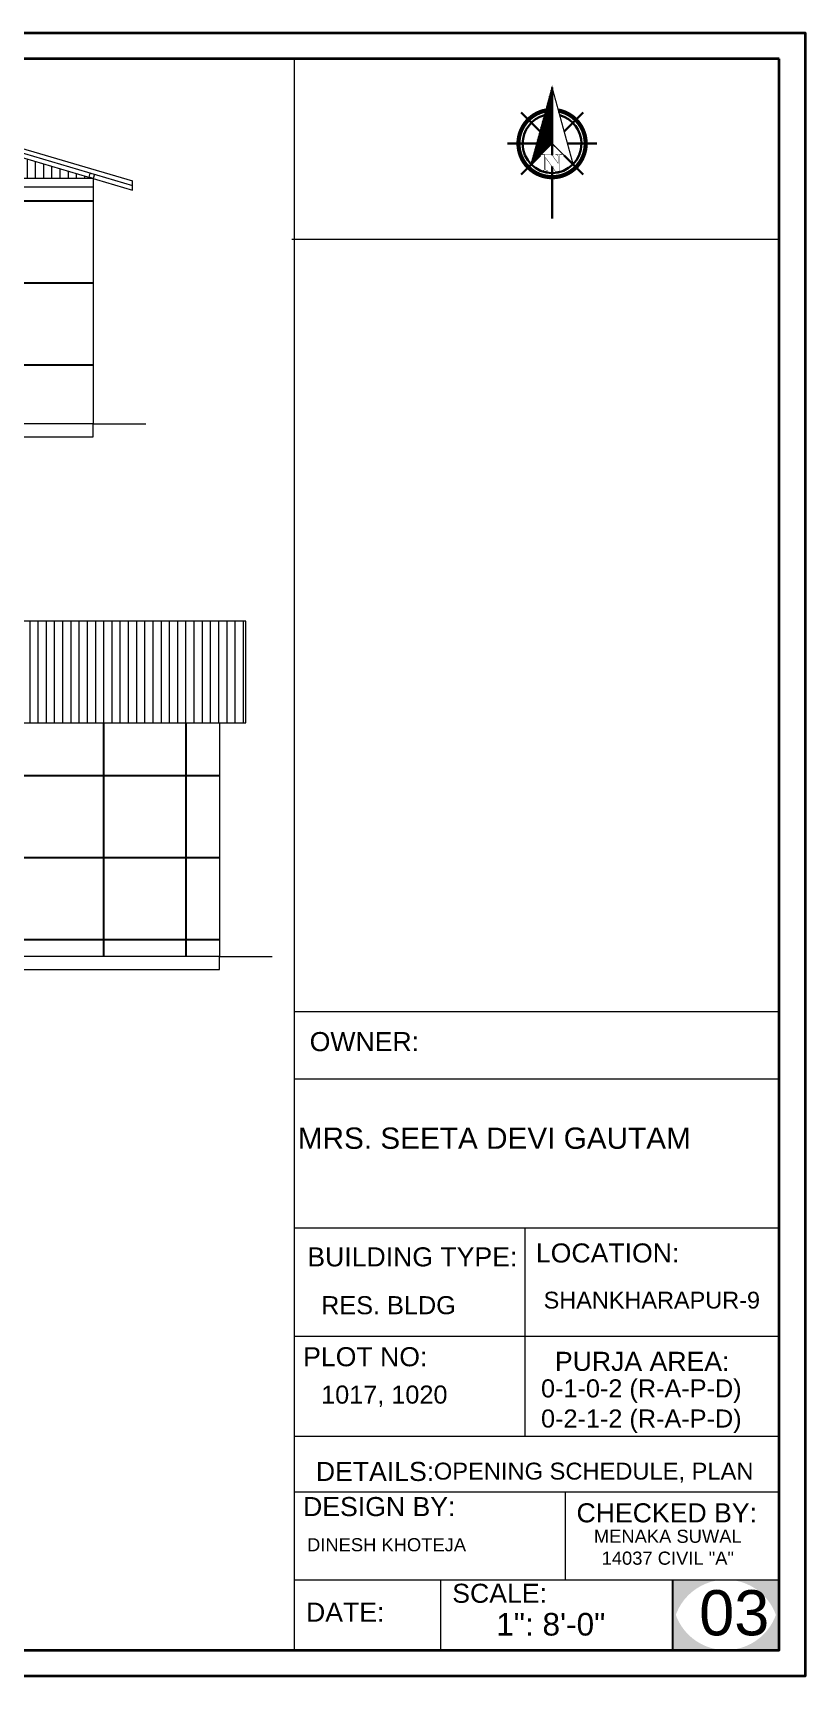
# Model space of a CAD drawing. Header units: inches. Extents: x 100101 to 119806, y -2288 to 8641.
# Drawn here: x 119454 to 119806, y 3458 to 4208 of the extents above; entities that cross this region are included whole.
import ezdxf

# ---------------------------------------------------------------- set-up
doc = ezdxf.new("R2010")
doc.units = ezdxf.units.IN
doc.header["$LTSCALE"] = 0.5
doc.header["$MEASUREMENT"] = 0
for name, color, linetype, lineweight in [('1', 7, 'Continuous', 25), ('Dimention', 5, 'Continuous', 20), ('door', 202, 'Continuous', 5), ('Siteplan', 7, 'Continuous', 30), ('steps', 253, 'Continuous', 20), ('TEXT', 220, 'Continuous', 9)]:
    doc.layers.add(name, color=color, linetype=linetype, lineweight=lineweight)
doc.layers.add('Normal Wall', color=7, linetype='Continuous', lineweight=35, true_color=0xffaf89)
doc.layers.add('Rear Wall', color=7, linetype='Continuous', lineweight=20, true_color=0xd4e480)
doc.layers.add('REBARS', color=5, linetype='Continuous')
doc.styles.get("Standard").update_dxf_attribs({"font": 'arial.ttf'})
doc.styles.add('SwissBT', font='swiss.ttf', dxfattribs={"height": 12})
pattern_1 = [(90, (-244676.54, 34844.07), (-37.5, 0), []), (180, (-244676.54, 34844.07), (-4e-15, -37.5), [])]

# ---------------------------------------------------------------- blocks, each defined once
blk = doc.blocks.new('*X736')
at = {"color": 0}
for p, q in [((146.95, -410.95), (147.62, -410.29)), ((147.15, -410.22), (147.62, -409.76)), ((147.35, -409.49), (147.62, -409.23)), ((147.55, -408.76), (147.62, -408.7)), ((145.56, -416.06), (147.62, -414)), ((145.76, -415.33), (147.62, -413.47)), ((145.96, -414.6), (147.62, -412.94)), ((146.16, -413.87), (147.62, -412.41)), ((146.36, -413.14), (147.62, -411.88)), ((146.55, -412.41), (147.62, -411.35)), ((146.75, -411.68), (147.62, -410.82)), ((143.96, -421.9), (147.62, -418.24)), ((144.16, -421.17), (147.62, -417.71)), ((144.36, -420.44), (147.62, -417.18)), ((144.56, -419.71), (147.62, -416.65)), ((144.76, -418.98), (147.62, -416.12)), ((144.96, -418.25), (147.62, -415.59)), ((145.16, -417.52), (147.62, -415.06)), ((145.36, -416.79), (147.62, -414.53)), ((142.76, -426.28), (147.62, -421.42)), ((142.96, -425.55), (147.62, -420.89)), ((143.16, -424.82), (147.62, -420.36)), ((143.36, -424.09), (147.62, -419.83)), ((143.56, -423.36), (147.62, -419.3)), ((143.76, -422.63), (147.62, -418.77))]:
    blk.add_line(p, q, dxfattribs=at)
blk = doc.blocks.new('NORTH_15')
for p, q in [((0, 3.66), (0, 10.62)), ((-2.87, 2.87), (-7.37, 7.37)), ((2.87, 2.87), (7.37, 7.37)), ((-13.37, 0), (2.72, 0)), ((5.49, 0), (17.83, 0)), ((-2.87, -2.87), (-7.37, -7.37)), ((0, -3.66), (0, -10.62)), ((2.87, -2.87), (7.37, -7.37))]:
    blk.add_line(p, q)
at = {"const_width": 1}
for points in [[(0, -8, 1), (0, 8, 0.359415), (-7.86, 1.52, 1)], [(-7.86, -1.52, 0.359415), (0, -8, 1)]]:
    blk.add_lwpolyline(points, format="xyb", dxfattribs=at)
for points, const_width in [([(4.96, -5.01), (-13.37, 0), (4.9, 5), (0, 0), (4.96, -5.01)], 0.3), ([(5.93, -1.55), (6, -1.55), (6.07, -1.54), (6.13, -1.53), (6.17, -1.52), (6.22, -1.51), (6.26, -1.49), (6.28, -1.47), (6.3, -1.45), (6.32, -1.42), (6.33, -1.39), (6.35, -1.34), (6.36, -1.29), (6.37, -1.23), (6.38, -1.16), (6.38, -1.08), (6.38, -1), (6.54, -1), (6.54, -2.34), (6.38, -2.34), (6.38, -2.3), (6.38, -2.23), (6.38, -2.16), (6.37, -2.09), (6.36, -2.04), (6.35, -1.99), (6.33, -1.95), (6.32, -1.91), (6.3, -1.88), (6.28, -1.86), (6.26, -1.83), (6.22, -1.81), (6.18, -1.8), (6.13, -1.78), (6.07, -1.77), (6.01, -1.76), (5.95, -1.76), (2.66, -1.76), (2.66, -2.34), (2.5, -2.34), (2.5, -0.16), (4.71, 1.44), (3.14, 1.44), (3.07, 1.44), (3, 1.43), (2.94, 1.42), (2.89, 1.41), (2.85, 1.4), (2.81, 1.38), (2.78, 1.36), (2.76, 1.34), (2.74, 1.31), (2.72, 1.27), (2.7, 1.22), (2.69, 1.17), (2.68, 1.11), (2.67, 1.04), (2.66, 0.97), (2.66, 0.89), (2.66, 0.87), (2.5, 0.87), (2.5, 2.21), (2.66, 2.21), (2.66, 2.17), (2.66, 2.09), (2.67, 2.03), (2.68, 1.97), (2.69, 1.91), (2.7, 1.86), (2.71, 1.82), (2.73, 1.78), (2.75, 1.76), (2.77, 1.74), (2.8, 1.72), (2.85, 1.7), (2.89, 1.68), (2.94, 1.67), (3, 1.66), (3.07, 1.66), (3.14, 1.66), (6.54, 1.66), (6.54, 0.75), (3.33, -1.55), (5.93, -1.55), (5.93, -1.55)], 0.1)]:
    blk.add_lwpolyline(points, dxfattribs=dict(const_width=const_width))
for start, end in [(90, 164.973), (270, 90), (195.027, 270)]:
    blk.add_arc((0, 0), 7, start, end)
at = {"rotation": 90}
blk.add_blockref('*X736', (-421.89, -147.62), dxfattribs=at)
blk = doc.blocks.new('A$C0BDB7EE9')
at = {"layer": 'Siteplan', "xscale": 2.999999999999779, "yscale": 2.999999999999779, "zscale": 2.999999999999779, "rotation": 247.8612575918487}
blk.add_blockref('NORTH_15', (20.2, 49.5), dxfattribs=at)
blk = doc.blocks.new('A$C327B4BBD')
at = {"layer": 'Dimention', "ltscale": 0.3, "xscale": 1.171875000000082, "yscale": 1.171875000000082, "zscale": 1.171875000000082, "rotation": 112.1387424081494}
blk.add_blockref('A$C0BDB7EE9', (16.1, 0), dxfattribs=at)

msp = doc.modelspace()

# ---------------------------------------------------------------- hatches: boundary and pattern name
msp.add_hatch(color=0).paths.add_polyline_path([(119794.39, 3501.76), (119770.08, 3501.76, -0.414214), (119794.39, 3477.45)])
at = {"layer": '1', "ltscale": 5}
h = msp.add_hatch(dxfattribs=at)
h.set_pattern_fill('ANSI37', color=256, scale=300, angle=45, style=0)
h.set_pattern_definition(pattern_1)
h.paths.add_polyline_path([(119481.08, 4029.74), (119481.08, 4137.74), (119237.08, 4137.74), (119237.08, 4029.74)])
h = msp.add_hatch(dxfattribs=at)
h.set_pattern_fill('ANSI37', color=256, scale=300, angle=45, style=0)
h.set_pattern_definition(pattern_1)
h.paths.add_polyline_path([(119538.83, 3786.4), (119538.83, 3893.08), (119226.83, 3893.08), (119226.83, 3786.4)])
at = {"layer": 'steps', "ltscale": 0.3}
h = msp.add_hatch(dxfattribs=at)
h.set_pattern_fill('ANSI31', scale=30, angle=45)
h.set_pattern_definition([(90, (-242063.9985, 33421.753), (-3.75, 0), [])])
h.paths.add_polyline_path([(119237.08, 4141.74), (119359.08, 4177.74), (119361, 4177.17), (119481.08, 4141.74)])
h = msp.add_hatch(dxfattribs=at)
h.set_pattern_fill('ANSI31', scale=30, angle=45)
h.set_pattern_definition([(90, (-243341.5424, 33178.4114), (-3.75, 0), [])])
h.paths.add_polyline_path([(119550.83, 3893.08), (119550.83, 3939.61), (119214.83, 3939.61), (119214.83, 3893.08)])
at = {"layer": 'TEXT'}
for points in [[(119770.08, 3501.76), (119745.77, 3501.76), (119745.77, 3477.45, -0.414214)], [(119770.08, 3501.76), (119745.77, 3501.76), (119745.77, 3477.45, -0.414214)], [(119794.39, 3501.76), (119770.08, 3501.76, -0.414214), (119794.39, 3477.45)], [(119745.77, 3493.94), (119745.77, 3469.63), (119770.08, 3469.63, -0.414214)], [(119745.77, 3493.94), (119745.77, 3469.63), (119770.08, 3469.63, -0.414214)], [(119794.39, 3493.94, -0.414214), (119770.08, 3469.63), (119794.39, 3469.63)], [(119794.39, 3493.94, -0.414214), (119770.08, 3469.63), (119794.39, 3469.63)]]:
    msp.add_hatch(color=0, dxfattribs=at).paths.add_polyline_path(points)

# ---------------------------------------------------------------- linework, layer by layer
at = {"color": 0}
msp.add_line((119745.77, 3501.76), (119745.77, 3469.63), dxfattribs=at)
msp.add_line((119745.77, 3501.76), (119745.77, 3469.63), dxfattribs=at)
at = {"layer": 'door', "ltscale": 0.5}
for p, q in [((119359.08, 4181.91), (119499.08, 4140.6)), ((119359.08, 4179.82), (119499.08, 4138.51)), ((119359.08, 4177.74), (119499.08, 4136.43)), ((119481.08, 4141.74), (119237.08, 4141.74)), ((119481.08, 4137.74), (119237.08, 4137.74)), ((119481.08, 4141.74), (119481.08, 4029.74)), ((119499.08, 4136.43), (119499.08, 4140.6)), ((119481.08, 4029.74), (119237.08, 4029.74)), ((119237.08, 4023.74), (119481.08, 4023.74)), ((119481.08, 4029.74), (119505.08, 4029.74)), ((119481.08, 4023.74), (119481.08, 4029.74)), ((119550.83, 3939.61), (119214.83, 3939.61)), ((119550.83, 3893.08), (119550.83, 3939.61)), ((119214.83, 3893.08), (119550.83, 3893.08)), ((119538.83, 3893.08), (119538.83, 3786.4)), ((119538.83, 3786.4), (119226.83, 3786.4)), ((119538.83, 3786.4), (119562.83, 3786.4)), ((119538.83, 3780.4), (119538.83, 3786.4)), ((119226.83, 3780.4), (119538.83, 3780.4))]:
    msp.add_line(p, q, dxfattribs=at)
msp.add_lwpolyline([(119479.72, 4144.22), (119481.64, 4143.66), (119481.08, 4141.74), (119479.16, 4142.3)], close=True, dxfattribs=at)
at = {"layer": 'Normal Wall'}
for points in [[(118748.29, 4208.25), (119806.3, 4208.25), (119806.3, 3457.73), (118748.29, 3457.73)], [(118748.29, 4208.25), (119806.3, 4208.25), (119806.3, 3457.73), (118748.29, 3457.73)], [(119794.39, 4196.35), (118772.11, 4196.35), (118772.11, 3469.63), (119794.39, 3469.63)], [(119794.39, 4196.35), (118772.11, 4196.35), (118772.11, 3469.63), (119794.39, 3469.63)]]:
    msp.add_lwpolyline(points, close=True, dxfattribs=at)
at = {"layer": 'Rear Wall'}
for p, q in [((119572.97, 3752.08), (119572.97, 4196.35)), ((119571.79, 4114.05), (119794.39, 4114.05)), ((119572.97, 3761.34), (119794.39, 3761.34)), ((119572.97, 3761.34), (119794.39, 3761.34)), ((119572.97, 3761.34), (119794.39, 3761.34)), ((119572.97, 3761.34), (119794.39, 3761.34)), ((119572.97, 3730.54), (119794.39, 3730.54)), ((119572.97, 3730.54), (119794.39, 3730.54)), ((119572.97, 3662.48), (119794.39, 3662.48)), ((119572.97, 3662.48), (119794.39, 3662.48)), ((119678.24, 3662.48), (119678.24, 3576.58)), ((119678.24, 3662.48), (119678.24, 3567.31)), ((119572.97, 3612.99), (119794.39, 3612.99)), ((119572.97, 3612.99), (119794.39, 3612.99)), ((119572.97, 3567.31), (119794.39, 3567.31)), ((119572.97, 3541.88), (119794.39, 3541.88)), ((119572.97, 3541.88), (119794.39, 3541.88)), ((119696.82, 3501.76), (119696.82, 3541.88)), ((119696.82, 3501.76), (119696.82, 3541.88)), ((119572.97, 3501.76), (119794.39, 3501.76)), ((119572.97, 3501.76), (119794.39, 3501.76)), ((119639.71, 3501.76), (119639.71, 3469.63)), ((119639.71, 3501.76), (119639.71, 3469.63))]:
    msp.add_line(p, q, dxfattribs=at)
msp.add_lwpolyline([(119572.97, 3761.34), (119794.39, 3761.34), (119794.39, 3469.63), (119572.97, 3469.63)], close=True, dxfattribs=at)
msp.add_lwpolyline([(119572.97, 3761.34), (119794.39, 3761.34), (119794.39, 3469.63), (119572.97, 3469.63)], close=True, dxfattribs=at)

# ---------------------------------------------------------------- block references
at = {"layer": 'REBARS', "xscale": 0.5459999999999999, "yscale": 0.5459999999999999, "zscale": 0.5459999999999999, "rotation": 270}
msp.add_blockref('A$C327B4BBD', (119690.66, 4132.27), dxfattribs=at)

# ---------------------------------------------------------------- texts
at = {"color": 0}
for s, p in [('OWNER:', (119579.97, 3743.19)), ('LOCATION:', (119683.31, 3646.65))]:
    msp.add_text(s, height=8.704, dxfattribs=at).set_placement(p)
at = {"layer": 'TEXT', "color": 0}
for s, height, p in [('OWNER:', 8.704, (119579.97, 3743.19)), ('LOCATION:', 8.704, (119683.31, 3646.65)), ('CHECKED BY:', 8.7044, (119701.87, 3527.96)), ('CHECKED BY:', 8.7044, (119701.87, 3527.96)), ('SCALE:', 8.704, (119645.1, 3491.22)), ('SCALE:', 8.704, (119645.1, 3491.22))]:
    msp.add_text(s, height=height, dxfattribs=at).set_placement(p)
at = {"layer": 'TEXT', "color": 0, "linetype": 'ByBlock', "style": 'SwissBT'}
for s, insert, char_height, width, attachment_point in [('MRS. SEETA DEVI GAUTAM', (119664.31, 3708.29), 9.72, 217.5111, 2), ('OPENING SCHEDULE, PLAN', (119636.69, 3555.23), 7.7396, 268.5322, 1), ('DINESH KHOTEJA', (119578.76, 3520.74), 6, 201.5276, 1), ('MENAKA SUWAL\\P14037 CIVIL "A"', (119743.55, 3524.61), 6, 88.5492, 2)]:
    msp.add_mtext(s, dxfattribs=dict(at, insert=insert, char_height=char_height, width=width, attachment_point=attachment_point))
at = {"layer": 'TEXT', "color": 0, "attachment_point": 1}
for s, insert, char_height, width in [('BUILDING TYPE:', (119578.89, 3653.57), 8.7044, 148.5551), ('BUILDING TYPE:', (119578.89, 3653.57), 8.7044, 148.5551), ('PLOT NO: ', (119576.99, 3607.96), 8.704, 138.0271), ('PLOT NO: ', (119576.99, 3607.96), 8.704, 138.0271), ('PURJA AREA:', (119691.99, 3605.85), 8.7044, 197.5821), ('PURJA AREA:', (119691.99, 3605.85), 8.7044, 197.5821), ('DETAILS: ', (119582.79, 3555.57), 8.704, 138.0271), ('DESIGN BY:', (119576.95, 3539.52), 8.704, 138.0271), ('DESIGN BY:', (119576.95, 3539.52), 8.704, 138.0271), ('DATE:', (119578.3, 3491.29), 8.704, 34.8177)]:
    msp.add_mtext(s, dxfattribs=dict(at, insert=insert, char_height=char_height, width=width))
at = {"layer": 'TEXT', "color": 0, "linetype": 'ByBlock', "insert": (119686.84, 3633.3), "char_height": 7.6711, "attachment_point": 1}
msp.add_mtext_dynamic_manual_height_columns('SHANKHARAPUR-9', width=381.0351, gutter_width=1.53, heights=[0], dxfattribs=at)
at = {"layer": 'TEXT', "color": 0, "style": 'SwissBT'}
for s, insert, char_height, width, attachment_point in [('RES. BLDG', (119585.2, 3631.27), 8.256, 163.2142, 1), ('RES. BLDG', (119585.2, 3631.27), 8.256, 163.2142, 1), ('1017, 1020', (119585.2, 3590.45), 8.256, 163.2142, 1), ('0-1-0-2 (R-A-P-D)\\P0-2-1-2 (R-A-P-D)', (119731.46, 3593.28), 8.2555, 163.2142, 2), ('03', (119757.87, 3496.99), 20.639, 20.1585, 1)]:
    msp.add_mtext(s, dxfattribs=dict(at, insert=insert, char_height=char_height, width=width, attachment_point=attachment_point))
at = {"layer": 'TEXT', "color": 0, "ltscale": 0.5, "insert": (119665.18, 3486.58), "char_height": 10.319, "width": 127.5344, "attachment_point": 1, "style": 'SwissBT'}
msp.add_mtext('1": 8\'-0"', dxfattribs=at)
msp.add_mtext('1": 8\'-0"', dxfattribs=at)

doc.saveas('drawing.dxf')
